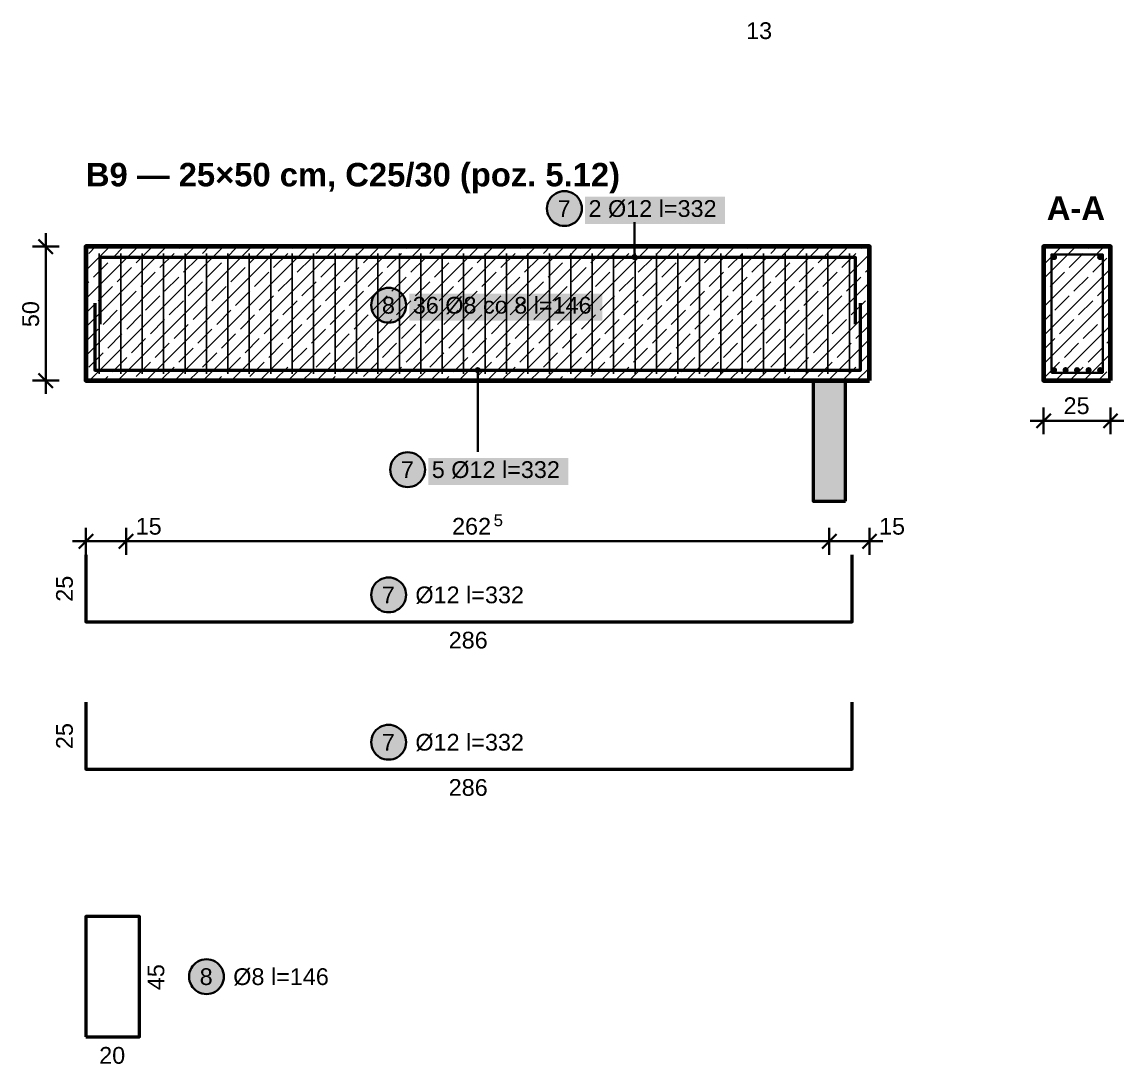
# Model space of a CAD drawing. Header units: metres. Extents: x 0.1 to 11.3, y -15.7 to -0.1.
# Drawn here: x 5.187 to 9.3, y -11.856 to -7.967 of the extents above; entities that cross this region are included whole.
import ezdxf

# ---------------------------------------------------------------- set-up
doc = ezdxf.new("R2010")
doc.units = ezdxf.units.M
for name, color, linetype, lineweight in [('A-KRESKOWANIE', 8, 'Continuous', 18), ('A-MASKA', 7, 'Continuous', 18), ('A-OPISY', 2, 'Continuous', 25), ('K-KONSTR', 7, 'Continuous', 50), ('K-WYMIARY', 1, 'Continuous', 25), ('K-ZBROJENIE', 1, 'Continuous', 100), ('K-ZBROJENIE-OPIS', 2, 'Continuous', 25)]:
    doc.layers.add(name, color=color, linetype=linetype, lineweight=lineweight)
doc.styles.add('PL_ARIAL', font='arial.ttf')
doc.styles.add('PL_ARIAL_B', font='arialbd.ttf')

msp = doc.modelspace()

# ---------------------------------------------------------------- hatches: boundary and pattern name
at = {"layer": 'A-MASKA', "true_color": 0xffffff}
for points in [[(7.2887, -8.7202), (7.8113, -8.7202), (7.8113, -8.619), (7.2887, -8.619)], [(6.6328, -9.0812), (7.3522, -9.0812), (7.3522, -8.98), (6.6328, -8.98)], [(6.7037, -9.6947), (7.2263, -9.6947), (7.2263, -9.5935), (6.7037, -9.5935)]]:
    msp.add_hatch(color=7, dxfattribs=at).paths.add_polyline_path(points)
at = {"layer": 'K-KONSTR', "true_color": 0x000000}
msp.add_hatch(color=7, dxfattribs=at).paths.add_polyline_path([(8.26, -9.755), (8.26, -9.305), (8.14, -9.305), (8.14, -9.755)])
at = {"layer": 'K-ZBROJENIE', "true_color": 0x000000}
for points in [[(9.0503, -8.844), (9.0502, -8.8451), (9.05, -8.8462), (9.0498, -8.8473), (9.0494, -8.8483), (9.0489, -8.8493), (9.0484, -8.8503), (9.0477, -8.8511), (9.047, -8.852), (9.0461, -8.8527), (9.0453, -8.8534), (9.0443, -8.8539), (9.0433, -8.8544), (9.0423, -8.8548), (9.0412, -8.855), (9.0401, -8.8552), (9.039, -8.8552), (9.0379, -8.8552), (9.0368, -8.855), (9.0357, -8.8548), (9.0347, -8.8544), (9.0337, -8.8539), (9.0327, -8.8534), (9.0319, -8.8527), (9.031, -8.852), (9.0303, -8.8511), (9.0296, -8.8503), (9.0291, -8.8493), (9.0286, -8.8483), (9.0282, -8.8473), (9.028, -8.8462), (9.0278, -8.8451), (9.0277, -8.844), (9.0278, -8.8429), (9.028, -8.8418), (9.0282, -8.8407), (9.0286, -8.8397), (9.0291, -8.8387), (9.0296, -8.8377), (9.0303, -8.8369), (9.031, -8.836), (9.0319, -8.8353), (9.0327, -8.8346), (9.0337, -8.8341), (9.0347, -8.8336), (9.0357, -8.8332), (9.0368, -8.833), (9.0379, -8.8328), (9.039, -8.8327), (9.0401, -8.8328), (9.0412, -8.833), (9.0423, -8.8332), (9.0433, -8.8336), (9.0443, -8.8341), (9.0453, -8.8346), (9.0461, -8.8353), (9.047, -8.836), (9.0477, -8.8369), (9.0484, -8.8377), (9.0489, -8.8387), (9.0494, -8.8397), (9.0498, -8.8407), (9.05, -8.8418), (9.0502, -8.8429)], [(9.2223, -8.844), (9.2222, -8.8451), (9.222, -8.8462), (9.2218, -8.8473), (9.2214, -8.8483), (9.2209, -8.8493), (9.2204, -8.8503), (9.2197, -8.8511), (9.219, -8.852), (9.2181, -8.8527), (9.2173, -8.8534), (9.2163, -8.8539), (9.2153, -8.8544), (9.2143, -8.8548), (9.2132, -8.855), (9.2121, -8.8552), (9.211, -8.8552), (9.2099, -8.8552), (9.2088, -8.855), (9.2077, -8.8548), (9.2067, -8.8544), (9.2057, -8.8539), (9.2047, -8.8534), (9.2039, -8.8527), (9.203, -8.852), (9.2023, -8.8511), (9.2016, -8.8503), (9.2011, -8.8493), (9.2006, -8.8483), (9.2002, -8.8473), (9.2, -8.8462), (9.1998, -8.8451), (9.1997, -8.844), (9.1998, -8.8429), (9.2, -8.8418), (9.2002, -8.8407), (9.2006, -8.8397), (9.2011, -8.8387), (9.2016, -8.8377), (9.2023, -8.8369), (9.203, -8.836), (9.2039, -8.8353), (9.2047, -8.8346), (9.2057, -8.8341), (9.2067, -8.8336), (9.2077, -8.8332), (9.2088, -8.833), (9.2099, -8.8328), (9.211, -8.8327), (9.2121, -8.8328), (9.2132, -8.833), (9.2143, -8.8332), (9.2153, -8.8336), (9.2163, -8.8341), (9.2173, -8.8346), (9.2181, -8.8353), (9.219, -8.836), (9.2197, -8.8369), (9.2204, -8.8377), (9.2209, -8.8387), (9.2214, -8.8397), (9.2218, -8.8407), (9.222, -8.8418), (9.2222, -8.8429)], [(9.0503, -9.266), (9.0502, -9.2671), (9.05, -9.2682), (9.0498, -9.2693), (9.0494, -9.2703), (9.0489, -9.2713), (9.0484, -9.2723), (9.0477, -9.2731), (9.047, -9.274), (9.0461, -9.2747), (9.0453, -9.2754), (9.0443, -9.2759), (9.0433, -9.2764), (9.0423, -9.2768), (9.0412, -9.277), (9.0401, -9.2772), (9.039, -9.2773), (9.0379, -9.2772), (9.0368, -9.277), (9.0357, -9.2768), (9.0347, -9.2764), (9.0337, -9.2759), (9.0327, -9.2754), (9.0319, -9.2747), (9.031, -9.274), (9.0303, -9.2731), (9.0296, -9.2723), (9.0291, -9.2713), (9.0286, -9.2703), (9.0282, -9.2693), (9.028, -9.2682), (9.0278, -9.2671), (9.0277, -9.266), (9.0278, -9.2649), (9.028, -9.2638), (9.0282, -9.2627), (9.0286, -9.2617), (9.0291, -9.2607), (9.0296, -9.2597), (9.0303, -9.2589), (9.031, -9.258), (9.0319, -9.2573), (9.0327, -9.2566), (9.0337, -9.2561), (9.0347, -9.2556), (9.0357, -9.2552), (9.0368, -9.255), (9.0379, -9.2548), (9.039, -9.2547), (9.0401, -9.2548), (9.0412, -9.255), (9.0423, -9.2552), (9.0433, -9.2556), (9.0443, -9.2561), (9.0453, -9.2566), (9.0461, -9.2573), (9.047, -9.258), (9.0477, -9.2589), (9.0484, -9.2597), (9.0489, -9.2607), (9.0494, -9.2617), (9.0498, -9.2627), (9.05, -9.2638), (9.0502, -9.2649)], [(9.0933, -9.266), (9.0932, -9.2671), (9.093, -9.2682), (9.0928, -9.2693), (9.0924, -9.2703), (9.0919, -9.2713), (9.0914, -9.2723), (9.0907, -9.2731), (9.09, -9.274), (9.0891, -9.2747), (9.0883, -9.2754), (9.0873, -9.2759), (9.0863, -9.2764), (9.0853, -9.2768), (9.0842, -9.277), (9.0831, -9.2772), (9.082, -9.2773), (9.0809, -9.2772), (9.0798, -9.277), (9.0787, -9.2768), (9.0777, -9.2764), (9.0767, -9.2759), (9.0757, -9.2754), (9.0749, -9.2747), (9.074, -9.274), (9.0733, -9.2731), (9.0726, -9.2723), (9.0721, -9.2713), (9.0716, -9.2703), (9.0712, -9.2693), (9.071, -9.2682), (9.0708, -9.2671), (9.0708, -9.266), (9.0708, -9.2649), (9.071, -9.2638), (9.0712, -9.2627), (9.0716, -9.2617), (9.0721, -9.2607), (9.0726, -9.2597), (9.0733, -9.2589), (9.074, -9.258), (9.0749, -9.2573), (9.0757, -9.2566), (9.0767, -9.2561), (9.0777, -9.2556), (9.0787, -9.2552), (9.0798, -9.255), (9.0809, -9.2548), (9.082, -9.2547), (9.0831, -9.2548), (9.0842, -9.255), (9.0853, -9.2552), (9.0863, -9.2556), (9.0873, -9.2561), (9.0883, -9.2566), (9.0891, -9.2573), (9.09, -9.258), (9.0907, -9.2589), (9.0914, -9.2597), (9.0919, -9.2607), (9.0924, -9.2617), (9.0928, -9.2627), (9.093, -9.2638), (9.0932, -9.2649)], [(9.1363, -9.266), (9.1362, -9.2671), (9.136, -9.2682), (9.1358, -9.2693), (9.1354, -9.2703), (9.1349, -9.2713), (9.1344, -9.2723), (9.1337, -9.2731), (9.133, -9.274), (9.1321, -9.2747), (9.1313, -9.2754), (9.1303, -9.2759), (9.1293, -9.2764), (9.1283, -9.2768), (9.1272, -9.277), (9.1261, -9.2772), (9.125, -9.2773), (9.1239, -9.2772), (9.1228, -9.277), (9.1217, -9.2768), (9.1207, -9.2764), (9.1197, -9.2759), (9.1187, -9.2754), (9.1179, -9.2747), (9.117, -9.274), (9.1163, -9.2731), (9.1156, -9.2723), (9.1151, -9.2713), (9.1146, -9.2703), (9.1142, -9.2693), (9.114, -9.2682), (9.1138, -9.2671), (9.1137, -9.266), (9.1138, -9.2649), (9.114, -9.2638), (9.1142, -9.2627), (9.1146, -9.2617), (9.1151, -9.2607), (9.1156, -9.2597), (9.1163, -9.2589), (9.117, -9.258), (9.1179, -9.2573), (9.1187, -9.2566), (9.1197, -9.2561), (9.1207, -9.2556), (9.1217, -9.2552), (9.1228, -9.255), (9.1239, -9.2548), (9.125, -9.2547), (9.1261, -9.2548), (9.1272, -9.255), (9.1283, -9.2552), (9.1293, -9.2556), (9.1303, -9.2561), (9.1313, -9.2566), (9.1321, -9.2573), (9.133, -9.258), (9.1337, -9.2589), (9.1344, -9.2597), (9.1349, -9.2607), (9.1354, -9.2617), (9.1358, -9.2627), (9.136, -9.2638), (9.1362, -9.2649)], [(9.1792, -9.266), (9.1792, -9.2671), (9.179, -9.2682), (9.1788, -9.2693), (9.1784, -9.2703), (9.1779, -9.2713), (9.1774, -9.2723), (9.1767, -9.2731), (9.176, -9.274), (9.1751, -9.2747), (9.1743, -9.2754), (9.1733, -9.2759), (9.1723, -9.2764), (9.1713, -9.2768), (9.1702, -9.277), (9.1691, -9.2772), (9.168, -9.2773), (9.1669, -9.2772), (9.1658, -9.277), (9.1647, -9.2768), (9.1637, -9.2764), (9.1627, -9.2759), (9.1617, -9.2754), (9.1609, -9.2747), (9.16, -9.274), (9.1593, -9.2731), (9.1586, -9.2723), (9.1581, -9.2713), (9.1576, -9.2703), (9.1572, -9.2693), (9.157, -9.2682), (9.1568, -9.2671), (9.1567, -9.266), (9.1568, -9.2649), (9.157, -9.2638), (9.1572, -9.2627), (9.1576, -9.2617), (9.1581, -9.2607), (9.1586, -9.2597), (9.1593, -9.2589), (9.16, -9.258), (9.1609, -9.2573), (9.1617, -9.2566), (9.1627, -9.2561), (9.1637, -9.2556), (9.1647, -9.2552), (9.1658, -9.255), (9.1669, -9.2548), (9.168, -9.2547), (9.1691, -9.2548), (9.1702, -9.255), (9.1713, -9.2552), (9.1723, -9.2556), (9.1733, -9.2561), (9.1743, -9.2566), (9.1751, -9.2573), (9.176, -9.258), (9.1767, -9.2589), (9.1774, -9.2597), (9.1779, -9.2607), (9.1784, -9.2617), (9.1788, -9.2627), (9.179, -9.2638), (9.1792, -9.2649)], [(9.2223, -9.266), (9.2222, -9.2671), (9.222, -9.2682), (9.2218, -9.2693), (9.2214, -9.2703), (9.2209, -9.2713), (9.2204, -9.2723), (9.2197, -9.2731), (9.219, -9.274), (9.2181, -9.2747), (9.2173, -9.2754), (9.2163, -9.2759), (9.2153, -9.2764), (9.2143, -9.2768), (9.2132, -9.277), (9.2121, -9.2772), (9.211, -9.2773), (9.2099, -9.2772), (9.2088, -9.277), (9.2077, -9.2768), (9.2067, -9.2764), (9.2057, -9.2759), (9.2047, -9.2754), (9.2039, -9.2747), (9.203, -9.274), (9.2023, -9.2731), (9.2016, -9.2723), (9.2011, -9.2713), (9.2006, -9.2703), (9.2002, -9.2693), (9.2, -9.2682), (9.1998, -9.2671), (9.1997, -9.266), (9.1998, -9.2649), (9.2, -9.2638), (9.2002, -9.2627), (9.2006, -9.2617), (9.2011, -9.2607), (9.2016, -9.2597), (9.2023, -9.2589), (9.203, -9.258), (9.2039, -9.2573), (9.2047, -9.2566), (9.2057, -9.2561), (9.2067, -9.2556), (9.2077, -9.2552), (9.2088, -9.255), (9.2099, -9.2548), (9.211, -9.2547), (9.2121, -9.2548), (9.2132, -9.255), (9.2143, -9.2552), (9.2153, -9.2556), (9.2163, -9.2561), (9.2173, -9.2566), (9.2181, -9.2573), (9.219, -9.258), (9.2197, -9.2589), (9.2204, -9.2597), (9.2209, -9.2607), (9.2214, -9.2617), (9.2218, -9.2627), (9.222, -9.2638), (9.2222, -9.2649)]]:
    msp.add_hatch(color=7, dxfattribs=at).paths.add_polyline_path(points)
at = {"layer": 'K-ZBROJENIE-OPIS', "true_color": 0xffffff}
for points in [[(7.2762, -8.6627), (7.2757, -8.6543), (7.274, -8.6459), (7.2713, -8.6379), (7.2675, -8.6302), (7.2628, -8.6232), (7.2572, -8.6168), (7.2508, -8.6112), (7.2437, -8.6065), (7.2361, -8.6027), (7.2281, -8.6), (7.2197, -8.5983), (7.2112, -8.5977), (7.2028, -8.5983), (7.1944, -8.6), (7.1864, -8.6027), (7.1787, -8.6065), (7.1717, -8.6112), (7.1653, -8.6168), (7.1597, -8.6232), (7.155, -8.6302), (7.1512, -8.6379), (7.1485, -8.6459), (7.1468, -8.6543), (7.1462, -8.6627), (7.1468, -8.6712), (7.1485, -8.6796), (7.1512, -8.6876), (7.155, -8.6952), (7.1597, -8.7023), (7.1653, -8.7087), (7.1717, -8.7143), (7.1787, -8.719), (7.1864, -8.7228), (7.1944, -8.7255), (7.2028, -8.7272), (7.2112, -8.7277), (7.2197, -8.7272), (7.2281, -8.7255), (7.2361, -8.7228), (7.2437, -8.719), (7.2508, -8.7143), (7.2572, -8.7087), (7.2628, -8.7023), (7.2675, -8.6952), (7.2713, -8.6876), (7.274, -8.6796), (7.2757, -8.6712)], [(6.6203, -9.0237), (6.6197, -9.0153), (6.6181, -9.0069), (6.6153, -8.9989), (6.6116, -8.9912), (6.6068, -8.9842), (6.6012, -8.9778), (6.5948, -8.9722), (6.5878, -8.9675), (6.5802, -8.9637), (6.5721, -8.961), (6.5638, -8.9593), (6.5553, -8.9588), (6.5468, -8.9593), (6.5385, -8.961), (6.5304, -8.9637), (6.5228, -8.9675), (6.5157, -8.9722), (6.5093, -8.9778), (6.5037, -8.9842), (6.499, -8.9912), (6.4952, -8.9989), (6.4925, -9.0069), (6.4908, -9.0153), (6.4903, -9.0237), (6.4908, -9.0322), (6.4925, -9.0406), (6.4952, -9.0486), (6.499, -9.0563), (6.5037, -9.0633), (6.5093, -9.0697), (6.5157, -9.0753), (6.5228, -9.08), (6.5304, -9.0838), (6.5385, -9.0865), (6.5468, -9.0882), (6.5553, -9.0887), (6.5638, -9.0882), (6.5721, -9.0865), (6.5802, -9.0838), (6.5878, -9.08), (6.5948, -9.0753), (6.6012, -9.0697), (6.6068, -9.0633), (6.6116, -9.0563), (6.6153, -9.0486), (6.6181, -9.0406), (6.6197, -9.0322)], [(6.6912, -9.6372), (6.6907, -9.6288), (6.689, -9.6204), (6.6863, -9.6124), (6.6825, -9.6047), (6.6778, -9.5977), (6.6722, -9.5913), (6.6658, -9.5857), (6.6587, -9.581), (6.6511, -9.5772), (6.6431, -9.5745), (6.6347, -9.5728), (6.6262, -9.5723), (6.6178, -9.5728), (6.6094, -9.5745), (6.6014, -9.5772), (6.5937, -9.581), (6.5867, -9.5857), (6.5803, -9.5913), (6.5747, -9.5977), (6.57, -9.6047), (6.5662, -9.6124), (6.5635, -9.6204), (6.5618, -9.6288), (6.5612, -9.6372), (6.5618, -9.6457), (6.5635, -9.6541), (6.5662, -9.6621), (6.57, -9.6698), (6.5747, -9.6768), (6.5803, -9.6832), (6.5867, -9.6888), (6.5937, -9.6935), (6.6014, -9.6973), (6.6094, -9.7), (6.6178, -9.7017), (6.6262, -9.7022), (6.6347, -9.7017), (6.6431, -9.7), (6.6511, -9.6973), (6.6587, -9.6935), (6.6658, -9.6888), (6.6722, -9.6832), (6.6778, -9.6768), (6.6825, -9.6698), (6.6863, -9.6621), (6.689, -9.6541), (6.6907, -9.6457)], [(6.62, -10.105), (6.6194, -10.0965), (6.6178, -10.0882), (6.6151, -10.0801), (6.6113, -10.0725), (6.6066, -10.0654), (6.601, -10.059), (6.5946, -10.0534), (6.5875, -10.0487), (6.5799, -10.0449), (6.5718, -10.0422), (6.5635, -10.0406), (6.555, -10.04), (6.5465, -10.0406), (6.5382, -10.0422), (6.5301, -10.0449), (6.5225, -10.0487), (6.5154, -10.0534), (6.509, -10.059), (6.5034, -10.0654), (6.4987, -10.0725), (6.4949, -10.0801), (6.4922, -10.0882), (6.4906, -10.0965), (6.49, -10.105), (6.4906, -10.1135), (6.4922, -10.1218), (6.4949, -10.1299), (6.4987, -10.1375), (6.5034, -10.1446), (6.509, -10.151), (6.5154, -10.1566), (6.5225, -10.1613), (6.5301, -10.1651), (6.5382, -10.1678), (6.5465, -10.1694), (6.555, -10.17), (6.5635, -10.1694), (6.5718, -10.1678), (6.5799, -10.1651), (6.5875, -10.1613), (6.5946, -10.1566), (6.601, -10.151), (6.6066, -10.1446), (6.6113, -10.1375), (6.6151, -10.1299), (6.6178, -10.1218), (6.6194, -10.1135)], [(6.62, -10.655), (6.6194, -10.6465), (6.6178, -10.6382), (6.6151, -10.6301), (6.6113, -10.6225), (6.6066, -10.6154), (6.601, -10.609), (6.5946, -10.6034), (6.5875, -10.5987), (6.5799, -10.5949), (6.5718, -10.5922), (6.5635, -10.5906), (6.555, -10.59), (6.5465, -10.5906), (6.5382, -10.5922), (6.5301, -10.5949), (6.5225, -10.5987), (6.5154, -10.6034), (6.509, -10.609), (6.5034, -10.6154), (6.4987, -10.6225), (6.4949, -10.6301), (6.4922, -10.6382), (6.4906, -10.6465), (6.49, -10.655), (6.4906, -10.6635), (6.4922, -10.6718), (6.4949, -10.6799), (6.4987, -10.6875), (6.5034, -10.6946), (6.509, -10.701), (6.5154, -10.7066), (6.5225, -10.7113), (6.5301, -10.7151), (6.5382, -10.7178), (6.5465, -10.7194), (6.555, -10.72), (6.5635, -10.7194), (6.5718, -10.7178), (6.5799, -10.7151), (6.5875, -10.7113), (6.5946, -10.7066), (6.601, -10.701), (6.6066, -10.6946), (6.6113, -10.6875), (6.6151, -10.6799), (6.6178, -10.6718), (6.6194, -10.6635)], [(5.94, -11.53), (5.9394, -11.5215), (5.9378, -11.5132), (5.9351, -11.5051), (5.9313, -11.4975), (5.9266, -11.4904), (5.921, -11.484), (5.9146, -11.4784), (5.9075, -11.4737), (5.8999, -11.4699), (5.8918, -11.4672), (5.8835, -11.4656), (5.875, -11.465), (5.8665, -11.4656), (5.8582, -11.4672), (5.8501, -11.4699), (5.8425, -11.4737), (5.8354, -11.4784), (5.829, -11.484), (5.8234, -11.4904), (5.8187, -11.4975), (5.8149, -11.5051), (5.8122, -11.5132), (5.8106, -11.5215), (5.81, -11.53), (5.8106, -11.5385), (5.8122, -11.5468), (5.8149, -11.5549), (5.8187, -11.5625), (5.8234, -11.5696), (5.829, -11.576), (5.8354, -11.5816), (5.8425, -11.5863), (5.8501, -11.5901), (5.8582, -11.5928), (5.8665, -11.5944), (5.875, -11.595), (5.8835, -11.5944), (5.8918, -11.5928), (5.8999, -11.5901), (5.9075, -11.5863), (5.9146, -11.5816), (5.921, -11.576), (5.9266, -11.5696), (5.9313, -11.5625), (5.9351, -11.5549), (5.9378, -11.5468), (5.9394, -11.5385)]]:
    msp.add_hatch(color=7, dxfattribs=at).paths.add_polyline_path(points)
at = {"layer": 'K-ZBROJENIE-OPIS', "true_color": 0x000000}
for points in [[(7.4838, -8.844), (7.4834, -8.8411), (7.4822, -8.8384), (7.4805, -8.836), (7.4781, -8.8343), (7.4754, -8.8331), (7.4725, -8.8327), (7.4696, -8.8331), (7.4669, -8.8343), (7.4645, -8.836), (7.4628, -8.8384), (7.4616, -8.8411), (7.4612, -8.844), (7.4616, -8.8469), (7.4628, -8.8496), (7.4645, -8.852), (7.4669, -8.8537), (7.4696, -8.8549), (7.4725, -8.8552), (7.4754, -8.8549), (7.4781, -8.8537), (7.4805, -8.852), (7.4822, -8.8496), (7.4834, -8.8469)], [(6.8988, -9.266), (6.8984, -9.2631), (6.8972, -9.2604), (6.8955, -9.258), (6.8931, -9.2563), (6.8904, -9.2551), (6.8875, -9.2547), (6.8846, -9.2551), (6.8819, -9.2563), (6.8795, -9.258), (6.8778, -9.2604), (6.8766, -9.2631), (6.8762, -9.266), (6.8766, -9.2689), (6.8778, -9.2716), (6.8795, -9.274), (6.8819, -9.2757), (6.8846, -9.2769), (6.8875, -9.2773), (6.8904, -9.2769), (6.8931, -9.2757), (6.8955, -9.274), (6.8972, -9.2716), (6.8984, -9.2689)]]:
    msp.add_hatch(color=7, dxfattribs=at).paths.add_polyline_path(points)

# ---------------------------------------------------------------- linework, layer by layer
at = {"layer": 'A-KRESKOWANIE', "lineweight": 25, "ltscale": 0.025}
for points in [[(5.425, -9.2121), (5.8321, -8.805)], [(5.425, -9.106), (5.726, -8.805)], [(5.425, -9), (5.62, -8.805)], [(5.425, -8.8939), (5.5139, -8.805)], [(5.4359, -8.83), (5.4609, -8.805)], [(5.4382, -9.305), (5.9382, -8.805)], [(5.5243, -8.8477), (5.5669, -8.805)], [(5.5442, -9.305), (6.0442, -8.805)], [(5.6127, -8.8654), (5.6657, -8.8123)], [(5.6503, -9.305), (6.1503, -8.805)], [(5.701, -8.883), (5.7541, -8.83)], [(5.7564, -9.305), (6.2564, -8.805)], [(5.7718, -8.8123), (5.7791, -8.805)], [(5.8601, -8.83), (5.8851, -8.805)], [(5.8624, -9.305), (6.3624, -8.805)], [(5.9485, -8.8477), (5.9912, -8.805)], [(5.9685, -9.305), (6.4685, -8.805)], [(6.0369, -8.8654), (6.09, -8.8123)], [(6.0746, -9.305), (6.5746, -8.805)], [(6.1253, -8.883), (6.1783, -8.83)], [(6.1806, -9.305), (6.6806, -8.805)], [(6.196, -8.8123), (6.2033, -8.805)], [(6.2844, -8.83), (6.3094, -8.805)], [(6.2867, -9.305), (6.7867, -8.805)], [(6.3728, -8.8477), (6.4155, -8.805)], [(6.3928, -9.305), (6.8928, -8.805)], [(6.4612, -8.8654), (6.5142, -8.8123)], [(6.4988, -9.305), (6.9988, -8.805)], [(6.5496, -8.883), (6.6026, -8.83)], [(6.6049, -9.305), (7.1049, -8.805)], [(6.6203, -8.8123), (6.6276, -8.805)], [(6.7087, -8.83), (6.7337, -8.805)], [(6.711, -9.305), (7.211, -8.805)], [(6.7971, -8.8477), (6.8397, -8.805)], [(6.817, -9.305), (7.317, -8.805)], [(6.8855, -8.8654), (6.9385, -8.8123)], [(6.9231, -9.305), (7.4231, -8.805)], [(6.9738, -8.883), (7.0269, -8.83)], [(7.0292, -9.305), (7.5292, -8.805)], [(7.0446, -8.8123), (7.0519, -8.805)], [(7.1329, -8.83), (7.1579, -8.805)], [(7.1352, -9.305), (7.6352, -8.805)], [(7.2213, -8.8477), (7.264, -8.805)], [(7.2413, -9.305), (7.7413, -8.805)], [(7.3097, -8.8654), (7.3627, -8.8123)], [(7.3474, -9.305), (7.8474, -8.805)], [(7.3981, -8.883), (7.4511, -8.83)], [(7.4534, -9.305), (7.9534, -8.805)], [(7.4688, -8.8123), (7.4761, -8.805)], [(7.5572, -8.83), (7.5822, -8.805)], [(7.5595, -9.305), (8.0595, -8.805)], [(7.6456, -8.8477), (7.6883, -8.805)], [(7.6656, -9.305), (8.1656, -8.805)], [(7.734, -8.8654), (7.787, -8.8123)], [(7.7716, -9.305), (8.2716, -8.805)], [(7.8224, -8.883), (7.8754, -8.83)], [(7.8777, -9.305), (8.35, -8.8327)], [(7.8931, -8.8123), (7.9004, -8.805)], [(7.9815, -8.83), (8.0065, -8.805)], [(8.0699, -8.8477), (8.1125, -8.805)], [(8.1582, -8.8654), (8.2113, -8.8123)], [(8.2466, -8.883), (8.2997, -8.83)], [(8.3173, -8.8123), (8.3247, -8.805)], [(9, -9.0312), (9.2262, -8.805)], [(9, -8.9252), (9.1202, -8.805)], [(9, -8.8191), (9.0141, -8.805)], [(9.0068, -8.8654), (9.0598, -8.8123)], [(9.0952, -8.883), (9.1482, -8.83)], [(9.1659, -8.8123), (9.1732, -8.805)], [(5.4536, -8.9184), (5.5066, -8.8654)], [(5.5419, -8.9361), (5.595, -8.883)], [(5.7894, -8.9007), (5.8425, -8.8477)], [(5.8778, -8.9184), (5.9309, -8.8654)], [(5.9662, -8.9361), (6.0192, -8.883)], [(6.2137, -8.9007), (6.2667, -8.8477)], [(6.3021, -8.9184), (6.3551, -8.8654)], [(6.3905, -8.9361), (6.4435, -8.883)], [(6.638, -8.9007), (6.691, -8.8477)], [(6.7264, -8.9184), (6.7794, -8.8654)], [(6.8147, -8.9361), (6.8678, -8.883)], [(7.0622, -8.9007), (7.1153, -8.8477)], [(7.1506, -8.9184), (7.2037, -8.8654)], [(7.239, -8.9361), (7.292, -8.883)], [(7.4865, -8.9007), (7.5395, -8.8477)], [(7.5749, -8.9184), (7.6279, -8.8654)], [(7.6633, -8.9361), (7.7163, -8.883)], [(7.9108, -8.9007), (7.9638, -8.8477)], [(7.9991, -8.9184), (8.0522, -8.8654)], [(8.0875, -8.9361), (8.1406, -8.883)], [(9.1835, -8.9007), (9.2366, -8.8477)], [(5.6303, -8.9537), (5.6834, -8.9007)], [(5.7187, -8.9714), (5.7718, -8.9184)], [(6.0546, -8.9537), (6.1076, -8.9007)], [(6.143, -8.9714), (6.196, -8.9184)], [(6.4789, -8.9537), (6.5319, -8.9007)], [(6.5673, -8.9714), (6.6203, -8.9184)], [(6.9031, -8.9537), (6.9562, -8.9007)], [(6.9915, -8.9714), (7.0446, -8.9184)], [(7.3274, -8.9537), (7.3804, -8.9007)], [(7.4158, -8.9714), (7.4688, -8.9184)], [(7.7517, -8.9537), (7.8047, -8.9007)], [(7.84, -8.9714), (7.8931, -8.9184)], [(8.1759, -8.9537), (8.229, -8.9007)], [(8.2643, -8.9714), (8.3173, -8.9184)], [(8.335, -8.9007), (8.35, -8.8857)], [(9, -9.1373), (9.25, -8.8873)], [(9.0245, -8.9537), (9.0775, -8.9007)], [(9.1128, -8.9714), (9.1659, -8.9184)], [(5.425, -8.9469), (5.4359, -8.9361)], [(5.4712, -9.0068), (5.5243, -8.9537)], [(5.8071, -8.9891), (5.8601, -8.9361)], [(5.8955, -9.0068), (5.9485, -8.9537)], [(6.2314, -8.9891), (6.2844, -8.9361)], [(6.3198, -9.0068), (6.3728, -8.9537)], [(6.6556, -8.9891), (6.7087, -8.9361)], [(6.744, -9.0068), (6.7971, -8.9537)], [(7.0799, -8.9891), (7.1329, -8.9361)], [(7.1683, -9.0068), (7.2213, -8.9537)], [(7.5042, -8.9891), (7.5572, -8.9361)], [(7.5926, -9.0068), (7.6456, -8.9537)], [(7.9284, -8.9891), (7.9815, -8.9361)], [(7.9838, -9.305), (8.35, -8.9388)], [(8.0168, -9.0068), (8.0699, -8.9537)], [(9.2012, -8.9891), (9.25, -8.9403)], [(5.5596, -9.0245), (5.6127, -8.9714)], [(5.648, -9.0421), (5.701, -8.9891)], [(5.7364, -9.0598), (5.7894, -9.0068)], [(5.9839, -9.0245), (6.0369, -8.9714)], [(6.0723, -9.0421), (6.1253, -8.9891)], [(6.1607, -9.0598), (6.2137, -9.0068)], [(6.4082, -9.0245), (6.4612, -8.9714)], [(6.4965, -9.0421), (6.5496, -8.9891)], [(6.5849, -9.0598), (6.638, -9.0068)], [(6.8324, -9.0245), (6.8855, -8.9714)], [(6.9208, -9.0421), (6.9738, -8.9891)], [(7.0092, -9.0598), (7.0622, -9.0068)], [(7.2567, -9.0245), (7.3097, -8.9714)], [(7.3451, -9.0421), (7.3981, -8.9891)], [(7.4335, -9.0598), (7.4865, -9.0068)], [(7.6809, -9.0245), (7.734, -8.9714)], [(7.7693, -9.0421), (7.8224, -8.9891)], [(7.8577, -9.0598), (7.9108, -9.0068)], [(8.1052, -9.0245), (8.1582, -8.9714)], [(8.1936, -9.0421), (8.2466, -8.9891)], [(8.282, -9.0598), (8.335, -9.0068)], [(9, -8.9782), (9.0068, -8.9714)], [(9, -9.2434), (9.25, -8.9934)], [(9.0421, -9.0421), (9.0952, -8.9891)], [(9.1305, -9.0598), (9.1835, -9.0068)], [(5.425, -9.053), (5.4536, -9.0245)], [(5.4889, -9.0952), (5.5419, -9.0421)], [(5.8248, -9.0775), (5.8778, -9.0245)], [(5.9132, -9.0952), (5.9662, -9.0421)], [(6.2491, -9.0775), (6.3021, -9.0245)], [(6.3374, -9.0952), (6.3905, -9.0421)], [(6.6733, -9.0775), (6.7264, -9.0245)], [(6.7617, -9.0952), (6.8147, -9.0421)], [(7.0976, -9.0775), (7.1506, -9.0245)], [(7.186, -9.0952), (7.239, -9.0421)], [(7.5218, -9.0775), (7.5749, -9.0245)], [(7.6102, -9.0952), (7.6633, -9.0421)], [(7.9461, -9.0775), (7.9991, -9.0245)], [(8.0345, -9.0952), (8.0875, -9.0421)], [(8.0898, -9.305), (8.35, -9.0448)], [(9.2189, -9.0775), (9.25, -9.0464)], [(5.5773, -9.1128), (5.6303, -9.0598)], [(5.6657, -9.1305), (5.7187, -9.0775)], [(6.0016, -9.1128), (6.0546, -9.0598)], [(6.09, -9.1305), (6.143, -9.0775)], [(6.4258, -9.1128), (6.4789, -9.0598)], [(6.5142, -9.1305), (6.5673, -9.0775)], [(6.8501, -9.1128), (6.9031, -9.0598)], [(6.9385, -9.1305), (6.9915, -9.0775)], [(7.2744, -9.1128), (7.3274, -9.0598)], [(7.3627, -9.1305), (7.4158, -9.0775)], [(7.6986, -9.1128), (7.7517, -9.0598)], [(7.787, -9.1305), (7.84, -9.0775)], [(8.1229, -9.1128), (8.1759, -9.0598)], [(8.2113, -9.1305), (8.2643, -9.0775)], [(9, -9.0843), (9.0245, -9.0598)], [(9.0598, -9.1305), (9.1128, -9.0775)], [(5.425, -9.1591), (5.4712, -9.1128)], [(5.5066, -9.1835), (5.5596, -9.1305)], [(5.7541, -9.1482), (5.8071, -9.0952)], [(5.8425, -9.1659), (5.8955, -9.1128)], [(5.9309, -9.1835), (5.9839, -9.1305)], [(6.1783, -9.1482), (6.2314, -9.0952)], [(6.2667, -9.1659), (6.3198, -9.1128)], [(6.3551, -9.1835), (6.4082, -9.1305)], [(6.6026, -9.1482), (6.6556, -9.0952)], [(6.691, -9.1659), (6.744, -9.1128)], [(6.7794, -9.1835), (6.8324, -9.1305)], [(7.0269, -9.1482), (7.0799, -9.0952)], [(7.1153, -9.1659), (7.1683, -9.1128)], [(7.2037, -9.1835), (7.2567, -9.1305)], [(7.4511, -9.1482), (7.5042, -9.0952)], [(7.5395, -9.1659), (7.5926, -9.1128)], [(7.6279, -9.1835), (7.6809, -9.1305)], [(7.8754, -9.1482), (7.9284, -9.0952)], [(7.9638, -9.1659), (8.0168, -9.1128)], [(8.0522, -9.1835), (8.1052, -9.1305)], [(8.2997, -9.1482), (8.35, -9.0979)], [(9.0444, -9.305), (9.25, -9.0994)], [(9.1482, -9.1482), (9.2012, -9.0952)], [(5.595, -9.2012), (5.648, -9.1482)], [(5.6834, -9.2189), (5.7364, -9.1659)], [(6.0192, -9.2012), (6.0723, -9.1482)], [(6.1076, -9.2189), (6.1607, -9.1659)], [(6.4435, -9.2012), (6.4965, -9.1482)], [(6.5319, -9.2189), (6.5849, -9.1659)], [(6.8678, -9.2012), (6.9208, -9.1482)], [(6.9562, -9.2189), (7.0092, -9.1659)], [(7.292, -9.2012), (7.3451, -9.1482)], [(7.3804, -9.2189), (7.4335, -9.1659)], [(7.7163, -9.2012), (7.7693, -9.1482)], [(7.8047, -9.2189), (7.8577, -9.1659)], [(8.1406, -9.2012), (8.1936, -9.1482)], [(8.1959, -9.305), (8.35, -9.1509)], [(8.229, -9.2189), (8.282, -9.1659)], [(9, -9.1903), (9.0421, -9.1482)], [(9.0775, -9.2189), (9.1305, -9.1659)], [(9.2366, -9.1659), (9.25, -9.1525)], [(5.4359, -9.2543), (5.4889, -9.2012)], [(5.7718, -9.2366), (5.8248, -9.1835)], [(5.8601, -9.2543), (5.9132, -9.2012)], [(6.196, -9.2366), (6.2491, -9.1835)], [(6.2844, -9.2543), (6.3374, -9.2012)], [(6.6203, -9.2366), (6.6733, -9.1835)], [(6.7087, -9.2543), (6.7617, -9.2012)], [(7.0446, -9.2366), (7.0976, -9.1835)], [(7.1329, -9.2543), (7.186, -9.2012)], [(7.4688, -9.2366), (7.5218, -9.1835)], [(7.5572, -9.2543), (7.6102, -9.2012)], [(7.8931, -9.2366), (7.9461, -9.1835)], [(7.9815, -9.2543), (8.0345, -9.2012)], [(8.3173, -9.2366), (8.35, -9.2039)], [(9.1505, -9.305), (9.25, -9.2055)], [(9.1659, -9.2366), (9.2189, -9.1835)], [(5.5243, -9.2719), (5.5773, -9.2189)], [(5.6127, -9.2896), (5.6657, -9.2366)], [(5.7033, -9.305), (5.7541, -9.2543)], [(5.9485, -9.2719), (6.0016, -9.2189)], [(6.0369, -9.2896), (6.09, -9.2366)], [(6.1276, -9.305), (6.1783, -9.2543)], [(6.3728, -9.2719), (6.4258, -9.2189)], [(6.4612, -9.2896), (6.5142, -9.2366)], [(6.5519, -9.305), (6.6026, -9.2543)], [(6.7971, -9.2719), (6.8501, -9.2189)], [(6.8855, -9.2896), (6.9385, -9.2366)], [(6.9761, -9.305), (7.0269, -9.2543)], [(7.2213, -9.2719), (7.2744, -9.2189)], [(7.3097, -9.2896), (7.3627, -9.2366)], [(7.4004, -9.305), (7.4511, -9.2543)], [(7.6456, -9.2719), (7.6986, -9.2189)], [(7.734, -9.2896), (7.787, -9.2366)], [(7.8247, -9.305), (7.8754, -9.2543)], [(8.0699, -9.2719), (8.1229, -9.2189)], [(8.1582, -9.2896), (8.2113, -9.2366)], [(8.2489, -9.305), (8.2997, -9.2543)], [(9.0068, -9.2896), (9.0598, -9.2366)], [(9.0975, -9.305), (9.1482, -9.2543)], [(5.4912, -9.305), (5.5066, -9.2896)], [(5.8094, -9.305), (5.8425, -9.2719)], [(5.9155, -9.305), (5.9309, -9.2896)], [(6.2337, -9.305), (6.2667, -9.2719)], [(6.3397, -9.305), (6.3551, -9.2896)], [(6.6579, -9.305), (6.691, -9.2719)], [(6.764, -9.305), (6.7794, -9.2896)], [(7.0822, -9.305), (7.1153, -9.2719)], [(7.1883, -9.305), (7.2037, -9.2896)], [(7.5065, -9.305), (7.5395, -9.2719)], [(7.6125, -9.305), (7.6279, -9.2896)], [(7.9307, -9.305), (7.9638, -9.2719)], [(8.0368, -9.305), (8.0522, -9.2896)], [(8.302, -9.305), (8.35, -9.257)], [(9.2035, -9.305), (9.2366, -9.2719)]]:
    msp.add_lwpolyline(points, dxfattribs=at)
at = {"layer": 'K-KONSTR', "lineweight": 70, "ltscale": 0.025}
for points in [[(8.35, -9.305), (8.35, -8.805), (5.425, -8.805), (5.425, -9.305)], [(9.25, -9.305), (9.25, -8.805), (9, -8.805), (9, -9.305)]]:
    msp.add_lwpolyline(points, close=True, dxfattribs=at)
at = {"layer": 'K-KONSTR', "lineweight": 50, "ltscale": 0.025}
msp.add_lwpolyline([(8.26, -9.755), (8.26, -9.305), (8.14, -9.305), (8.14, -9.755)], close=True, dxfattribs=at)
at = {"layer": 'K-WYMIARY', "lineweight": 35, "ltscale": 0.025}
for points in [[(5.275, -9.355), (5.275, -8.755)], [(5.3015, -8.8315), (5.2485, -8.7785)], [(5.225, -8.805), (5.325, -8.805)], [(5.3015, -9.3315), (5.2485, -9.2785)], [(5.225, -9.305), (5.325, -9.305)], [(9, -9.505), (9, -9.405)], [(9.25, -9.505), (9.25, -9.405)], [(8.95, -9.455), (9.3, -9.455)], [(8.9735, -9.4815), (9.0265, -9.4285)], [(9.2235, -9.4815), (9.2765, -9.4285)], [(5.425, -9.955), (5.425, -9.855)], [(5.575, -9.955), (5.575, -9.855)], [(8.2, -9.955), (8.2, -9.855)], [(8.35, -9.955), (8.35, -9.855)], [(5.375, -9.905), (8.4, -9.905)], [(5.3985, -9.9315), (5.4515, -9.8785)], [(5.5485, -9.9315), (5.6015, -9.8785)], [(8.1735, -9.9315), (8.2265, -9.8785)], [(8.3235, -9.9315), (8.3765, -9.8785)]]:
    msp.add_lwpolyline(points, dxfattribs=at)
at = {"layer": 'K-ZBROJENIE', "lineweight": 25, "ltscale": 0.025}
for points in [[(5.475, -9.28), (5.475, -8.83)], [(5.555, -9.28), (5.555, -8.83)], [(5.635, -9.28), (5.635, -8.83)], [(5.715, -9.28), (5.715, -8.83)], [(5.795, -9.28), (5.795, -8.83)], [(5.875, -9.28), (5.875, -8.83)], [(5.955, -9.28), (5.955, -8.83)], [(6.035, -9.28), (6.035, -8.83)], [(6.115, -9.28), (6.115, -8.83)], [(6.195, -9.28), (6.195, -8.83)], [(6.275, -9.28), (6.275, -8.83)], [(6.355, -9.28), (6.355, -8.83)], [(6.435, -9.28), (6.435, -8.83)], [(6.515, -9.28), (6.515, -8.83)], [(6.595, -9.28), (6.595, -8.83)], [(6.675, -9.28), (6.675, -8.83)], [(6.755, -9.28), (6.755, -8.83)], [(6.835, -9.28), (6.835, -8.83)], [(6.915, -9.28), (6.915, -8.83)], [(6.995, -9.28), (6.995, -8.83)], [(7.075, -9.28), (7.075, -8.83)], [(7.155, -9.28), (7.155, -8.83)], [(7.235, -9.28), (7.235, -8.83)], [(7.315, -9.28), (7.315, -8.83)], [(7.395, -9.28), (7.395, -8.83)], [(7.475, -9.28), (7.475, -8.83)], [(7.555, -9.28), (7.555, -8.83)], [(7.635, -9.28), (7.635, -8.83)], [(7.715, -9.28), (7.715, -8.83)], [(7.795, -9.28), (7.795, -8.83)], [(7.875, -9.28), (7.875, -8.83)], [(7.955, -9.28), (7.955, -8.83)], [(8.035, -9.28), (8.035, -8.83)], [(8.115, -9.28), (8.115, -8.83)], [(8.195, -9.28), (8.195, -8.83)], [(8.275, -9.28), (8.275, -8.83)]]:
    msp.add_lwpolyline(points, dxfattribs=at)
at = {"layer": 'K-ZBROJENIE', "lineweight": 35, "ltscale": 0.025}
msp.add_lwpolyline([(9.029, -9.276), (9.221, -9.276), (9.221, -8.834), (9.029, -8.834)], close=True, dxfattribs=at)
at = {"layer": 'K-ZBROJENIE', "lineweight": 50, "ltscale": 0.025}
for points in [[(5.478, -9.094), (5.478, -8.844), (8.297, -8.844), (8.297, -9.094)], [(5.458, -9.016), (5.458, -9.266), (8.317, -9.266), (8.317, -9.016)], [(5.425, -9.955), (5.425, -10.205), (8.285, -10.205), (8.285, -9.955)], [(5.425, -10.505), (5.425, -10.755), (8.285, -10.755), (8.285, -10.505)]]:
    msp.add_lwpolyline(points, dxfattribs=at)
msp.add_lwpolyline([(5.425, -11.755), (5.625, -11.755), (5.625, -11.305), (5.425, -11.305)], close=True, dxfattribs=at)
at = {"layer": 'K-ZBROJENIE-OPIS', "lineweight": 35, "ltscale": 0.025}
for points in [[(7.2762, -8.6627), (7.2757, -8.6543), (7.274, -8.6459), (7.2713, -8.6379), (7.2675, -8.6302), (7.2628, -8.6232), (7.2572, -8.6168), (7.2508, -8.6112), (7.2437, -8.6065), (7.2361, -8.6027), (7.2281, -8.6), (7.2197, -8.5983), (7.2112, -8.5977), (7.2028, -8.5983), (7.1944, -8.6), (7.1864, -8.6027), (7.1787, -8.6065), (7.1717, -8.6112), (7.1653, -8.6168), (7.1597, -8.6232), (7.155, -8.6302), (7.1512, -8.6379), (7.1485, -8.6459), (7.1468, -8.6543), (7.1462, -8.6627), (7.1468, -8.6712), (7.1485, -8.6796), (7.1512, -8.6876), (7.155, -8.6952), (7.1597, -8.7023), (7.1653, -8.7087), (7.1717, -8.7143), (7.1787, -8.719), (7.1864, -8.7228), (7.1944, -8.7255), (7.2028, -8.7272), (7.2112, -8.7277), (7.2197, -8.7272), (7.2281, -8.7255), (7.2361, -8.7228), (7.2437, -8.719), (7.2508, -8.7143), (7.2572, -8.7087), (7.2628, -8.7023), (7.2675, -8.6952), (7.2713, -8.6876), (7.274, -8.6796), (7.2757, -8.6712)], [(6.6203, -9.0237), (6.6197, -9.0153), (6.6181, -9.0069), (6.6153, -8.9989), (6.6116, -8.9912), (6.6068, -8.9842), (6.6012, -8.9778), (6.5948, -8.9722), (6.5878, -8.9675), (6.5802, -8.9637), (6.5721, -8.961), (6.5638, -8.9593), (6.5553, -8.9588), (6.5468, -8.9593), (6.5385, -8.961), (6.5304, -8.9637), (6.5228, -8.9675), (6.5157, -8.9722), (6.5093, -8.9778), (6.5037, -8.9842), (6.499, -8.9912), (6.4952, -8.9989), (6.4925, -9.0069), (6.4908, -9.0153), (6.4903, -9.0237), (6.4908, -9.0322), (6.4925, -9.0406), (6.4952, -9.0486), (6.499, -9.0563), (6.5037, -9.0633), (6.5093, -9.0697), (6.5157, -9.0753), (6.5228, -9.08), (6.5304, -9.0838), (6.5385, -9.0865), (6.5468, -9.0882), (6.5553, -9.0887), (6.5638, -9.0882), (6.5721, -9.0865), (6.5802, -9.0838), (6.5878, -9.08), (6.5948, -9.0753), (6.6012, -9.0697), (6.6068, -9.0633), (6.6116, -9.0563), (6.6153, -9.0486), (6.6181, -9.0406), (6.6197, -9.0322)], [(6.6912, -9.6372), (6.6907, -9.6288), (6.689, -9.6204), (6.6863, -9.6124), (6.6825, -9.6047), (6.6778, -9.5977), (6.6722, -9.5913), (6.6658, -9.5857), (6.6587, -9.581), (6.6511, -9.5772), (6.6431, -9.5745), (6.6347, -9.5728), (6.6262, -9.5723), (6.6178, -9.5728), (6.6094, -9.5745), (6.6014, -9.5772), (6.5937, -9.581), (6.5867, -9.5857), (6.5803, -9.5913), (6.5747, -9.5977), (6.57, -9.6047), (6.5662, -9.6124), (6.5635, -9.6204), (6.5618, -9.6288), (6.5612, -9.6372), (6.5618, -9.6457), (6.5635, -9.6541), (6.5662, -9.6621), (6.57, -9.6698), (6.5747, -9.6768), (6.5803, -9.6832), (6.5867, -9.6888), (6.5937, -9.6935), (6.6014, -9.6973), (6.6094, -9.7), (6.6178, -9.7017), (6.6262, -9.7022), (6.6347, -9.7017), (6.6431, -9.7), (6.6511, -9.6973), (6.6587, -9.6935), (6.6658, -9.6888), (6.6722, -9.6832), (6.6778, -9.6768), (6.6825, -9.6698), (6.6863, -9.6621), (6.689, -9.6541), (6.6907, -9.6457)], [(6.62, -10.105), (6.6194, -10.0965), (6.6178, -10.0882), (6.6151, -10.0801), (6.6113, -10.0725), (6.6066, -10.0654), (6.601, -10.059), (6.5946, -10.0534), (6.5875, -10.0487), (6.5799, -10.0449), (6.5718, -10.0422), (6.5635, -10.0406), (6.555, -10.04), (6.5465, -10.0406), (6.5382, -10.0422), (6.5301, -10.0449), (6.5225, -10.0487), (6.5154, -10.0534), (6.509, -10.059), (6.5034, -10.0654), (6.4987, -10.0725), (6.4949, -10.0801), (6.4922, -10.0882), (6.4906, -10.0965), (6.49, -10.105), (6.4906, -10.1135), (6.4922, -10.1218), (6.4949, -10.1299), (6.4987, -10.1375), (6.5034, -10.1446), (6.509, -10.151), (6.5154, -10.1566), (6.5225, -10.1613), (6.5301, -10.1651), (6.5382, -10.1678), (6.5465, -10.1694), (6.555, -10.17), (6.5635, -10.1694), (6.5718, -10.1678), (6.5799, -10.1651), (6.5875, -10.1613), (6.5946, -10.1566), (6.601, -10.151), (6.6066, -10.1446), (6.6113, -10.1375), (6.6151, -10.1299), (6.6178, -10.1218), (6.6194, -10.1135)], [(6.62, -10.655), (6.6194, -10.6465), (6.6178, -10.6382), (6.6151, -10.6301), (6.6113, -10.6225), (6.6066, -10.6154), (6.601, -10.609), (6.5946, -10.6034), (6.5875, -10.5987), (6.5799, -10.5949), (6.5718, -10.5922), (6.5635, -10.5906), (6.555, -10.59), (6.5465, -10.5906), (6.5382, -10.5922), (6.5301, -10.5949), (6.5225, -10.5987), (6.5154, -10.6034), (6.509, -10.609), (6.5034, -10.6154), (6.4987, -10.6225), (6.4949, -10.6301), (6.4922, -10.6382), (6.4906, -10.6465), (6.49, -10.655), (6.4906, -10.6635), (6.4922, -10.6718), (6.4949, -10.6799), (6.4987, -10.6875), (6.5034, -10.6946), (6.509, -10.701), (6.5154, -10.7066), (6.5225, -10.7113), (6.5301, -10.7151), (6.5382, -10.7178), (6.5465, -10.7194), (6.555, -10.72), (6.5635, -10.7194), (6.5718, -10.7178), (6.5799, -10.7151), (6.5875, -10.7113), (6.5946, -10.7066), (6.601, -10.701), (6.6066, -10.6946), (6.6113, -10.6875), (6.6151, -10.6799), (6.6178, -10.6718), (6.6194, -10.6635)], [(5.94, -11.53), (5.9394, -11.5215), (5.9378, -11.5132), (5.9351, -11.5051), (5.9313, -11.4975), (5.9266, -11.4904), (5.921, -11.484), (5.9146, -11.4784), (5.9075, -11.4737), (5.8999, -11.4699), (5.8918, -11.4672), (5.8835, -11.4656), (5.875, -11.465), (5.8665, -11.4656), (5.8582, -11.4672), (5.8501, -11.4699), (5.8425, -11.4737), (5.8354, -11.4784), (5.829, -11.484), (5.8234, -11.4904), (5.8187, -11.4975), (5.8149, -11.5051), (5.8122, -11.5132), (5.8106, -11.5215), (5.81, -11.53), (5.8106, -11.5385), (5.8122, -11.5468), (5.8149, -11.5549), (5.8187, -11.5625), (5.8234, -11.5696), (5.829, -11.576), (5.8354, -11.5816), (5.8425, -11.5863), (5.8501, -11.5901), (5.8582, -11.5928), (5.8665, -11.5944), (5.875, -11.595), (5.8835, -11.5944), (5.8918, -11.5928), (5.8999, -11.5901), (5.9075, -11.5863), (5.9146, -11.5816), (5.921, -11.576), (5.9266, -11.5696), (5.9313, -11.5625), (5.9351, -11.5549), (5.9378, -11.5468), (5.9394, -11.5385)]]:
    msp.add_lwpolyline(points, close=True, dxfattribs=at)
for points in [[(7.4725, -8.844), (7.4725, -8.714)], [(6.8875, -9.266), (6.8875, -9.571)]]:
    msp.add_lwpolyline(points, dxfattribs=at)

# ---------------------------------------------------------------- texts
at = {"layer": 'A-OPISY', "style": 'PL_ARIAL_B'}
for s, p in [('B9 — 25×50 cm, C25/30 (poz. 5.12)', (5.425, -8.58)), ('A-A', (9.012, -8.705))]:
    msp.add_text(s, height=0.0875, dxfattribs=at).set_placement(p)
at = {"layer": 'K-WYMIARY', "style": 'PL_ARIAL'}
msp.add_text('50', height=0.0625, rotation=90, dxfattribs=at).set_placement((5.25, -9.1055))
for s, height, p in [('25', 0.0625, (9.0745, -9.43)), ('15', 0.0625, (5.6108, -9.88)), ('262', 0.0625, (6.7917, -9.88)), ('5', 0.045, (6.947, -9.8487)), ('15', 0.0625, (8.3857, -9.88))]:
    msp.add_text(s, height=height, dxfattribs=at).set_placement(p)
at = {"layer": 'K-ZBROJENIE-OPIS', "style": 'PL_ARIAL'}
for s, p in [('13', (7.8895, -8.03)), ('7', (7.186, -8.694)), ('2 Ø12 l=332', (7.3012, -8.694)), ('8', (6.53, -9.055)), ('36 Ø8 co 8 l=146', (6.6453, -9.055)), ('7', (6.601, -9.6685)), ('5 Ø12 l=332', (6.7162, -9.6685)), ('7', (6.5297, -10.1362)), ('Ø12 l=332', (6.655, -10.1362)), ('286', (6.7792, -10.305)), ('7', (6.5297, -10.6862)), ('Ø12 l=332', (6.655, -10.6862)), ('286', (6.7792, -10.855)), ('8', (5.8497, -11.5612)), ('Ø8 l=146', (5.975, -11.5612)), ('20', (5.4745, -11.855))]:
    msp.add_text(s, height=0.0625, dxfattribs=at).set_placement(p)
for s, p in [('25', (5.3761, -10.1305)), ('25', (5.3761, -10.6805)), ('45', (5.7175, -11.5805))]:
    msp.add_text(s, height=0.0625, rotation=90, dxfattribs=at).set_placement(p)

doc.saveas('drawing.dxf')
